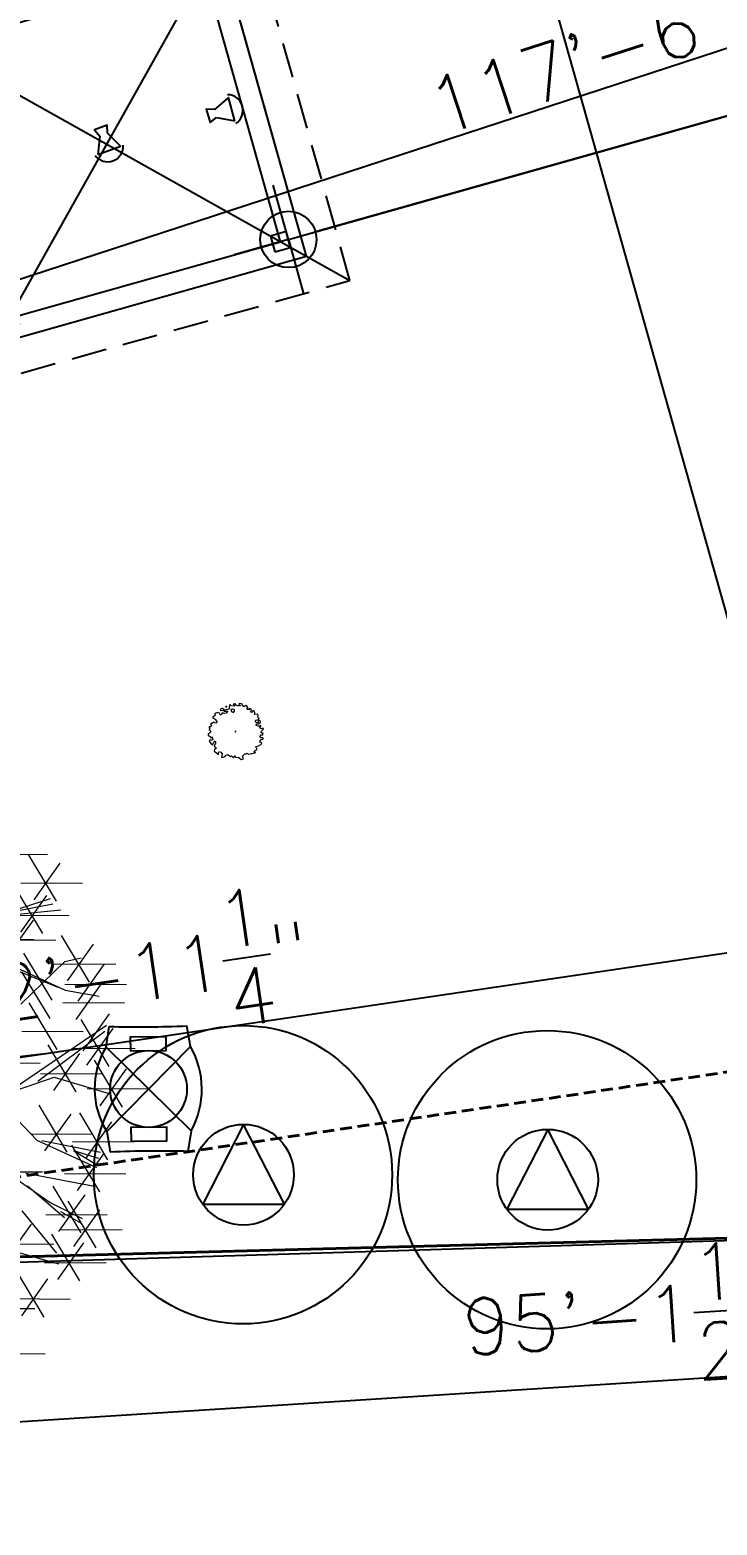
# Model space of a CAD drawing. Extents: x 2080 to 102399, y 2071 to 93424.
# Drawn here: x 77213 to 77506, y 74606 to 75243 of the extents above; entities that cross this region are included whole.
import ezdxf

# ---------------------------------------------------------------- set-up
doc = ezdxf.new("R2010")
doc.units = 0
doc.header["$LTSCALE"] = 20
doc.header["$MEASUREMENT"] = 0
doc.header["$PDMODE"] = 34
doc.header["$PDSIZE"] = 5
doc.linetypes.add('HIDDEN', pattern=[0.375, 0.25, -0.125])
for name, color, linetype in [('DIMLINE', 254, 'Continuous'), ('ELEC', 11, 'Continuous'), ('PLANTS', 3, 'Continuous'), ('proposed tree', 3, 'Continuous')]:
    doc.layers.add(name, color=color, linetype=linetype)
for name, color, linetype, lineweight in [('fence', 13, 'FENCELINE2', 40), ('sappotta', 114, 'Continuous', 5), ('tree', 60, 'Continuous', 0)]:
    doc.layers.add(name, color=color, linetype=linetype, lineweight=lineweight)
doc.styles.add('STYLE1', font='romans.shx')
doc.linetypes.add('FENCELINE2', pattern='A,0.25,-0.1,[132,ltypeshp.shx,S=0.1,R=0,X=-0.1,Y=0],-0.1,1', length=1.45)
doc.dimstyles.get("Standard").update_dxf_attribs({"dimtxt": 24, "dimasz": 12, "dimexe": 0.18, "dimexo": 0.0625, "dimgap": 0, "dimtad": 1, "dimzin": 1, "dimdsep": 46, "dimlunit": 4, "dimtxsty": 'STYLE1', "dimblk": 'BLK', "dimcen": 0, "dimse1": 1, "dimse2": 1, "dimclrt": 3, "dimazin": 0, "dimtfac": 1, "dimtix": 1, "dimtmove": 2, "dimatfit": 3, "dimldrblk": 'BLK', "dimfxl": 1, "dimtolj": 1, "dimtzin": 0, "dimarcsym": 0})

# ---------------------------------------------------------------- blocks, each defined once
blk = doc.blocks.new('NEEM')
at = {"layer": 'sappotta', "linetype": 'Continuous'}
for p, q in [((-0.892, 0.613), (-0.923, 0.594)), ((-0.85, 0.638), (-0.892, 0.613)), ((-0.818, 0.692), (-0.85, 0.638)), ((-0.783, 0.757), (-0.83, 0.729)), ((-0.83, 0.729), (-0.826, 0.714)), ((-0.826, 0.714), (-0.818, 0.692)), ((-0.749, 0.774), (-0.783, 0.757)), ((-0.717, 0.789), (-0.749, 0.774)), ((-0.689, 0.772), (-0.717, 0.789)), ((-0.638, 0.758), (-0.689, 0.772)), ((-0.598, 0.672), (-0.638, 0.758)), ((-0.517, 0.963), (-0.614, 0.901)), ((-0.614, 0.901), (-0.589, 0.87)), ((-0.562, 0.699), (-0.598, 0.672)), ((-0.589, 0.87), (-0.494, 0.884)), ((-0.533, 0.776), (-0.562, 0.699)), ((-0.452, 0.75), (-0.533, 0.776)), ((-0.521, 0.945), (-0.521, 0.945)), ((-0.449, 0.913), (-0.521, 0.945)), ((-0.494, 0.884), (-0.449, 0.913)), ((-0.415, 0.884), (-0.459, 0.839)), ((-0.459, 0.839), (-0.303, 0.837)), ((-0.361, 0.762), (-0.452, 0.75)), ((-0.32, 0.906), (-0.415, 0.884)), ((-0.359, 1.043), (-0.396, 1.016)), ((-0.396, 1.016), (-0.345, 1.011)), ((-0.303, 0.837), (-0.361, 0.762)), ((-0.345, 1.011), (-0.34, 1.039)), ((-0.23, 0.935), (-0.32, 0.906)), ((-0.213, 1.092), (-0.242, 1.007)), ((-0.242, 1.007), (-0.23, 0.935)), ((-0.191, 1.099), (-0.213, 1.092)), ((-0.177, 1.048), (-0.191, 1.099)), ((-0.043, 1.039), (-0.177, 1.048)), ((-0.108, 0.922), (-0.177, 0.872)), ((-0.177, 0.872), (-0.139, 0.809)), ((-0.139, 0.809), (-0.067, 0.78)), ((-0.027, 0.908), (-0.108, 0.922)), ((0.003, 1.132), (-0.083, 1.127)), ((-0.083, 1.127), (-0.023, 1.083)), ((-0.067, 0.78), (-0.034, 0.839)), ((-0.023, 1.083), (-0.043, 1.039)), ((-0.034, 0.839), (-0.027, 0.908)), ((0.03, 1.077), (0.003, 1.132)), ((0.114, 1.043), (0.03, 1.077)), ((0.216, 1.072), (0.114, 1.043)), ((0.162, 1.144), (0.142, 1.112)), ((0.142, 1.112), (0.216, 1.072)), ((0.283, 1.13), (0.162, 1.144)), ((0.267, 1.123), (0.283, 1.13)), ((0.351, 1.016), (0.267, 1.123)), ((0.421, 1.063), (0.351, 1.016)), ((0.473, 1.03), (0.421, 1.063)), ((0.472, 0.942), (0.501, 0.982)), ((0.483, 0.908), (0.472, 0.942)), ((0.501, 0.982), (0.473, 1.03)), ((0.581, 0.9), (0.483, 0.908)), ((0.551, 0.95), (0.581, 0.9)), ((0.627, 0.928), (0.551, 0.95)), ((0.616, 0.806), (0.654, 0.87)), ((0.66, 0.788), (0.616, 0.806)), ((0.654, 0.87), (0.627, 0.928)), ((0.715, 0.86), (0.66, 0.788)), ((0.762, 0.844), (0.715, 0.86)), ((0.783, 0.779), (0.762, 0.844)), ((0.776, 0.704), (0.783, 0.779)), ((0.888, 0.723), (0.776, 0.704)), ((0.924, 0.679), (0.888, 0.723)), ((0.913, 0.591), (0.924, 0.679)), ((-1.023, 0.208), (-1.062, 0.182)), ((-1.062, 0.182), (-1.02, 0.162)), ((-1.02, 0.162), (-1.049, 0.084)), ((-1.049, 0.084), (-1.017, 0.059)), ((-0.978, 0.229), (-1.023, 0.208)), ((-1.017, 0.059), (-0.991, -0.002)), ((-0.96, 0.366), (-0.994, 0.31)), ((-0.994, 0.31), (-0.961, 0.275)), ((-0.961, 0.275), (-0.978, 0.229)), ((-0.935, 0.345), (-0.96, 0.366)), ((-0.908, 0.372), (-0.935, 0.345)), ((-0.923, 0.594), (-0.895, 0.555)), ((-0.87, 0.389), (-0.908, 0.372)), ((-0.895, 0.555), (-0.868, 0.54)), ((-0.846, 0.386), (-0.87, 0.389)), ((-0.868, 0.54), (-0.818, 0.517)), ((-0.821, 0.367), (-0.846, 0.386)), ((-0.788, 0.359), (-0.821, 0.367)), ((-0.818, 0.517), (-0.752, 0.44)), ((-0.757, 0.361), (-0.788, 0.359)), ((-0.735, 0.394), (-0.757, 0.361)), ((-0.752, 0.44), (-0.735, 0.394)), ((0.02, 0.041), (-0.009, 0.024)), ((-0.009, 0.024), (0, 0)), ((0, 0), (0.014, 0.011)), ((0.014, 0.011), (0.027, 0.031)), ((0.804, 0.415), (0.84, 0.475)), ((0.86, 0.367), (0.804, 0.415)), ((0.829, 0.259), (0.888, 0.326)), ((0.838, 0.262), (0.829, 0.259)), ((0.931, 0.228), (0.838, 0.262)), ((0.84, 0.475), (0.934, 0.5)), ((0.933, 0.378), (0.86, 0.367)), ((0.888, 0.326), (0.93, 0.332)), ((0.917, 0.437), (0.904, 0.404)), ((0.904, 0.404), (0.933, 0.378)), ((0.964, 0.541), (0.913, 0.591)), ((0.942, 0.471), (0.917, 0.437)), ((0.93, 0.332), (1.018, 0.389)), ((0.962, 0.217), (0.931, 0.228)), ((0.934, 0.5), (0.964, 0.541)), ((1.014, 0.439), (0.942, 0.471)), ((1.025, 0.259), (0.962, 0.217)), ((0.996, 0.16), (1.025, 0.259)), ((1.046, 0.129), (0.996, 0.16)), ((1.018, 0.389), (1.014, 0.439)), ((1.029, 0.011), (1.074, 0.049)), ((1.074, -0.047), (1.029, 0.011)), ((1.109, 0.149), (1.046, 0.129)), ((1.074, 0.049), (1.137, 0.114)), ((1.137, 0.114), (1.109, 0.149)), ((-1.097, -0.077), (-1.098, -0.14)), ((-1.098, -0.14), (-1.044, -0.173)), ((-1.048, -0.062), (-1.097, -0.077)), ((-1.025, -0.325), (-1.052, -0.378)), ((-1.052, -0.378), (-0.982, -0.471)), ((-0.991, -0.002), (-1.048, -0.062)), ((-1.044, -0.173), (-1.007, -0.185)), ((-0.953, -0.336), (-1.025, -0.325)), ((-1.007, -0.185), (-0.992, -0.244)), ((-0.992, -0.244), (-0.937, -0.198)), ((-0.982, -0.471), (-0.91, -0.516)), ((-0.902, -0.318), (-0.953, -0.336)), ((-0.937, -0.198), (-0.93, -0.213)), ((-0.93, -0.213), (-0.902, -0.318)), ((-0.91, -0.516), (-0.888, -0.446)), ((-0.888, -0.446), (-0.848, -0.411)), ((-0.803, -0.452), (-0.853, -0.576)), ((-0.853, -0.576), (-0.797, -0.619)), ((-0.848, -0.411), (-0.837, -0.355)), ((-0.837, -0.355), (-0.803, -0.383)), ((-0.803, -0.383), (-0.803, -0.452)), ((0.826, -0.591), (0.943, -0.565)), ((0.887, -0.704), (0.826, -0.591)), ((0.943, -0.565), (1.032, -0.503)), ((0.992, -0.411), (1.004, -0.349)), ((1.066, -0.443), (0.992, -0.411)), ((1.004, -0.349), (1.045, -0.311)), ((1.007, -0.166), (1.046, -0.114)), ((1.016, -0.234), (1.007, -0.166)), ((1.11, -0.243), (1.016, -0.234)), ((1.032, -0.503), (1.061, -0.484)), ((1.045, -0.311), (1.083, -0.306)), ((1.046, -0.114), (1.1, -0.129)), ((1.061, -0.484), (1.066, -0.443)), ((1.129, -0.047), (1.074, -0.047)), ((1.083, -0.306), (1.137, -0.273)), ((1.1, -0.129), (1.129, -0.047)), ((1.137, -0.273), (1.11, -0.243)), ((-0.844, -0.71), (-0.852, -0.77)), ((-0.852, -0.77), (-0.758, -0.838)), ((-0.766, -0.668), (-0.844, -0.71)), ((-0.797, -0.619), (-0.766, -0.668)), ((-0.758, -0.838), (-0.675, -0.912)), ((-0.676, -0.836), (-0.649, -0.791)), ((-0.675, -0.912), (-0.676, -0.836)), ((-0.649, -0.791), (-0.582, -0.82)), ((-0.582, -0.82), (-0.534, -0.881)), ((-0.534, -0.881), (-0.554, -1.025)), ((-0.554, -1.025), (-0.486, -1.015)), ((-0.486, -1.015), (-0.413, -0.988)), ((-0.413, -0.988), (-0.401, -0.955)), ((-0.401, -0.955), (-0.302, -0.907)), ((-0.302, -0.907), (-0.286, -0.926)), ((-0.286, -0.926), (-0.197, -0.986)), ((-0.197, -0.986), (-0.157, -0.969)), ((-0.157, -0.969), (-0.078, -1.049)), ((-0.078, -1.049), (-0.006, -0.96)), ((-0.006, -0.96), (0.006, -1.017)), ((0.006, -1.017), (0.139, -1.026)), ((0.139, -1.026), (0.236, -1.115)), ((0.236, -1.115), (0.314, -1.096)), ((0.287, -0.982), (0.327, -0.932)), ((0.324, -1.046), (0.287, -0.982)), ((0.314, -1.096), (0.324, -1.046)), ((0.327, -0.932), (0.391, -0.879)), ((0.391, -0.879), (0.423, -0.897)), ((0.423, -0.897), (0.47, -0.86)), ((0.47, -0.86), (0.543, -0.896)), ((0.543, -0.896), (0.652, -0.871)), ((0.652, -0.871), (0.68, -0.867)), ((0.68, -0.867), (0.834, -0.828)), ((0.751, -0.797), (0.797, -0.747)), ((0.834, -0.828), (0.751, -0.797)), ((0.797, -0.747), (0.887, -0.704))]:
    blk.add_line(p, q, dxfattribs=at)
blk = doc.blocks.new('A$C1AD445BE')
at = {"color": 2}
for p, q in [((-62.92, -100.76), (62.92, 100.76)), ((-100.76, 62.92), (100.76, -62.92))]:
    blk.add_line(p, q, dxfattribs=at)
at = {"color": 7, "linetype": 'HIDDEN', "ltscale": 3}
blk.add_lwpolyline([(-62.92, -100.76), (100.76, -62.92), (62.92, 100.76), (-100.76, 62.92)], close=True, dxfattribs=at)
for points in [[(-51.69, -82.77), (82.77, -51.69), (51.69, 82.77), (-82.77, 51.69)], [(42.32, 67.77), (49.14, 69.35), (47.57, 76.17), (40.75, 74.59)], [(-74.59, 40.75), (-67.77, 42.32), (-69.35, 49.14), (-76.17, 47.57)], [(69.35, -49.14), (76.17, -47.57), (74.59, -40.75), (67.77, -42.32)], [(-47.57, -76.17), (-40.75, -74.59), (-42.32, -67.77), (-49.14, -69.35)]]:
    blk.add_lwpolyline(points, close=True)
at = {"color": 2}
blk.add_lwpolyline([(-44.94, -71.97), (71.97, -44.94), (44.94, 71.97), (-71.97, 44.94)], close=True, dxfattribs=at)
blk = doc.blocks.new('A$C4E146F9B')
at = {"layer": 'tree', "linetype": 'ByBlock', "extrusion": (0.001385, -0.003954, 0.999991)}
for p, q in [((31, 36.17, 0.1), (40.65, 36.11, 0.09)), ((42.05, 28.77, 0.06), (37.66, 36.11, 0.09)), ((38.57, 28.98, 0.06), (42.66, 34.74, 0.08)), ((39.95, 23.71, 0.04), (35.56, 31.05, 0.07)), ((36.5, 31.66, 0.07), (46.15, 31.6, 0.06)), ((32.95, 26.6, 0.06), (41.13, 29.21, 0.06)), ((41.49, 28.31, 0.05), (34.77, 27.02, 0.06)), ((36.47, 23.92, 0.04), (40.56, 29.68, 0.06)), ((32.8, 26.45, 0.06), (42.77, 27.44, 0.05)), ((34.36, 20.05, 0.03), (38.45, 25.81, 0.05)), ((34.4, 26.59, 0.06), (44.05, 26.54, 0.04)), ((42.35, 15.24, 0), (26.27, 21.78, 0.05)), ((28.1, 21.88, 0.05), (43.44, 14.83, 0)), ((28.92, 22.83, 0.05), (38.57, 22.78, 0.04)), ((32.29, 22.73, 0.05), (41.94, 22.67, 0.03)), ((47.26, 16.06, 0), (42.86, 23.4, 0.03)), ((43.78, 16.27, 0), (47.87, 22.03, 0.02)), ((36.47, 12.61, 0), (43.36, 19.3, 0.02)), ((41.37, 13.28, 0), (36.97, 20.62, 0.03)), ((41.71, 18.94, 0.02), (51.36, 18.89, 0)), ((43.36, 19.3, 0.02), (45.95, 19.9, 0.02)), ((45.46, 13.11, -0.01), (49.55, 18.87, 0.01)), ((41.06, 10.37, -0.02), (36.66, 17.71, 0.02)), ((43.39, 15.79, 0), (53.04, 15.73, -0.01)), ((43.44, 14.83, 0), (48.74, 13.89, -0.01)), ((45.15, 10.2, -0.02), (49.24, 15.96, -0.01)), ((42.17, 5.5, -0.04), (37.78, 12.84, 0)), ((43.08, 12.88, -0.01), (52.73, 12.82, -0.02)), ((50.32, 2.86, -0.06), (45.92, 10.2, -0.02)), ((46.27, 5.33, -0.04), (50.36, 11.09, -0.03)), ((35.62, -0.39, -0.05), (49.91, 9.32, -0.03)), ((36.62, 8.38, -0.02), (46.27, 8.32, -0.03)), ((39.12, 0.56, -0.05), (49.65, 8.37, -0.04)), ((46.84, 3.07, -0.05), (50.93, 8.82, -0.04)), ((30.92, 3.82, -0.03), (39.81, 4.91, -0.04)), ((45.13, -1.1, -0.07), (40.74, 6.24, -0.03)), ((41.65, -0.89, -0.06), (45.74, 4.87, -0.04)), ((44.77, 5.74, -0.04), (54.42, 5.69, -0.05)), ((29.88, 3.44, -0.03), (39.53, 3.39, -0.04)), ((52.41, -3.5, -0.09), (48.01, 3.84, -0.05)), ((48.93, -3.29, -0.08), (53.02, 2.47, -0.06)), ((35.8, -0.85, -0.05), (41.71, 1.17, -0.05)), ((39.58, 1.78, -0.05), (49.23, 1.73, -0.06)), ((41.71, 1.17, -0.05), (50.48, -1.45, -0.08)), ((46.86, -0.61, -0.07), (56.51, -0.67, -0.08)), ((32.94, -2.39, -0.06), (39, -8.69, -0.09)), ((43.74, -10.57, -0.1), (39.35, -3.23, -0.07)), ((40.26, -10.37, -0.1), (44.35, -4.61, -0.08)), ((50.14, -11.77, -0.12), (45.75, -4.43, -0.08)), ((46.66, -11.56, -0.11), (50.75, -5.81, -0.09)), ((38.19, -7.69, -0.08), (47.84, -7.74, -0.1)), ((39, -8.69, -0.09), (48.32, -12.98, -0.12)), ((48.96, -10.62, -0.11), (39.77, -8.81, -0.09)), ((44.59, -8.89, -0.1), (54.24, -8.94, -0.11)), ((48.86, -16.8, -0.13), (44.47, -9.46, -0.1)), ((48.71, -11.57, -0.11), (44.79, -10.38, -0.1)), ((44.79, -10.38, -0.1), (48.61, -12.65, -0.12)), ((45.38, -16.6, -0.13), (49.47, -10.84, -0.11)), ((30.22, -13.62, -0.1), (39.87, -13.68, -0.11)), ((32.57, -12.58, -0.09), (41.06, -18.45, -0.13)), ((37.27, -13.88, -0.11), (48.01, -15.93, -0.13)), ((43.31, -13.92, -0.12), (52.96, -13.97, -0.13)), ((37.52, -15.87, -0.11), (43.34, -20.81, -0.14)), ((45.94, -23.22, -0.16), (41.55, -15.88, -0.12)), ((41.06, -18.45, -0.13), (46.12, -20.96, -0.15)), ((42.46, -23.02, -0.15), (46.55, -17.26, -0.13)), ((48.28, -25.6, -0.17), (43.89, -18.26, -0.13)), ((36.66, -19.77, -0.13), (42.09, -26.42, -0.16)), ((40.39, -20.34, -0.14), (50.04, -20.39, -0.15)), ((42.68, -19.9, -0.14), (46.02, -21.74, -0.15)), ((44.8, -25.39, -0.16), (48.89, -19.63, -0.15)), ((34.08, -27.62, -0.16), (38.17, -21.86, -0.14)), ((45.75, -30.76, -0.19), (41.35, -23.42, -0.15)), ((42.73, -22.72, -0.15), (52.38, -22.77, -0.16)), ((32.01, -24.94, -0.14), (41.66, -24.99, -0.16)), ((33.76, -25.65, -0.15), (42.36, -28.1, -0.17)), ((42.27, -30.56, -0.18), (46.36, -24.8, -0.16)), ((40.2, -27.88, -0.17), (49.85, -27.94, -0.18)), ((40.11, -36.43, -0.2), (35.72, -29.09, -0.16)), ((36.64, -36.22, -0.19), (40.73, -30.46, -0.18)), ((29, -35.06, -0.18), (38.65, -35.11, -0.19)), ((34.57, -33.54, -0.18), (44.22, -33.6, -0.19)), ((30.63, -42.12, -0.21), (40.28, -42.17, -0.22))]:
    blk.add_line(p, q, dxfattribs=at)
blk = doc.blocks.new('A$C146B49D5')
at = {"layer": 'PLANTS', "linetype": 'Continuous', "ltscale": 0.5}
blk.add_lwpolyline([(0, 42.9), (-34.8, -25.1), (34.8, -25.1), (0, 42.9)], dxfattribs=at)
for centre, radius in [((-0.5, 0), 127.1), ((0, 0), 42.9)]:
    blk.add_circle(centre, radius, dxfattribs=at)
blk = doc.blocks.new('FOCUSLGT')
for points in [[(-4.27, 0), (4.27, 0), (1.49, 5.92)], [(-1.38, 5.92), (-4.27, 0)], [(1.49, 5.92), (2.44, 8.67), (-2.44, 8.67), (-1.38, 5.92)]]:
    blk.add_lwpolyline(points)
blk = doc.blocks.new('A$C085F24DD')
at = {"layer": 'ELEC', "linetype": 'Continuous', "ltscale": 0.5}
blk.add_arc((32, 33.5), 33.5, 197.1091, 342.8909, dxfattribs=at)
at = {"layer": 'ELEC', "xscale": 6, "yscale": 6, "zscale": 6}
blk.add_blockref('FOCUSLGT', (32, 23.7), dxfattribs=at)
blk = doc.blocks.new('BLK')
for q in [(0, 2), (-2, 0), (0, -2), (2, 0)]:
    blk.add_line((0, 0), q)
blk.add_circle((0, 0), 1)
blk = doc.blocks.new('*D359')
at = {"layer": 'Defpoints', "color": 0, "ltscale": 0.5, "transparency": 16777216}
for p in [(77947.29, 75329.55), (77323.6, 75153.99), (77323.6, 75153.99)]:
    blk.add_point(p, dxfattribs=at)
at = {"layer": 'DIMLINE', "color": 0, "lineweight": -2, "ltscale": 0.5, "transparency": 16777216}
blk.add_line((77935.73, 75326.3), (77335.16, 75157.24), dxfattribs=at)
at = {"layer": 'DIMLINE', "color": 0, "lineweight": -2, "ltscale": 0.5, "transparency": 16777216, "xscale": 12, "yscale": 12, "zscale": 12}
for p, rotation in [((77947.29, 75329.55), 15.72168263766746), ((77323.6, 75153.99), 195.7216826376675)]:
    blk.add_blockref('BLK', p, dxfattribs=dict(at, rotation=rotation))
at = {"layer": 'DIMLINE', "color": 3, "ltscale": 0.5, "transparency": 16777216, "insert": (77631.57, 75255.52), "char_height": 24, "attachment_point": 5, "rotation": 15.72168, "style": 'STYLE1'}
blk.add_mtext('\\A1;54\'-0"', dxfattribs=at)
blk = doc.blocks.new('A$C74600891')
at = {"layer": 'ELEC', "linetype": 'Continuous', "ltscale": 0.5}
for p, q in [((27.73, 56.42), (34.48, 62.18)), ((27.73, 56.42), (32.02, 5.75)), ((55.21, 33.23), (59.74, 40.85)), ((4.53, 28.94), (55.21, 33.23)), ((4.53, 28.94), (0, 21.32)), ((32.02, 5.75), (25.27, 0))]:
    blk.add_line(p, q, dxfattribs=at)
for points in [[(50, 43.1), (38.33, 52.95), (34.59, 48.52), (46.26, 38.67)], [(9.74, 19.07), (21.41, 9.22), (25.15, 13.66), (13.48, 23.51)]]:
    blk.add_lwpolyline(points, close=True, dxfattribs=at)
blk.add_circle((29.87, 31.09), 16.36, dxfattribs=at)
for centre, radius, start, end in [((398.53, 467.94), 545.14, 228.10087, 231.57608), ((38.6, 23.72), 34.46, 108.39039, 171.28656), ((19.2, 40.09), 36.66, 290.46548, 349.21148), ((-338.79, -405.76), 545.14, 48.10087, 51.57608)]:
    blk.add_arc(centre, radius, start, end, dxfattribs=at)
blk = doc.blocks.new('*D383')
at = {"layer": 'Defpoints', "color": 0, "ltscale": 0.5, "transparency": 16777216}
for p in [(78031.92, 74781.07), (76892.73, 74707.69), (78036.91, 74703.54)]:
    blk.add_point(p, dxfattribs=at)
at = {"layer": 'DIMLINE', "color": 0, "lineweight": -2, "ltscale": 0.5, "transparency": 16777216}
blk.add_line((76909.7, 74630.94), (78024.94, 74702.77), dxfattribs=at)
at = {"layer": 'DIMLINE', "color": 0, "lineweight": -2, "ltscale": 0.5, "transparency": 16777216, "xscale": 12, "yscale": 12, "zscale": 12}
for p, rotation in [((78036.91, 74703.54), 3.685278067699358), ((76897.72, 74630.16), 183.6852780676994)]:
    blk.add_blockref('BLK', p, dxfattribs=dict(at, rotation=rotation))
at = {"layer": 'DIMLINE', "color": 3, "ltscale": 0.5, "transparency": 16777216, "insert": (77465.52, 74694.79), "char_height": 24, "attachment_point": 5, "rotation": 3.68528, "style": 'STYLE1'}
blk.add_mtext('\\A1;95\'-1{\\H1.000000x;\\S1/2;}"', dxfattribs=at)
blk = doc.blocks.new('*D384')
at = {"layer": 'Defpoints', "color": 0, "ltscale": 0.5, "transparency": 16777216}
for p in [(77632.6, 74868.16), (77639.96, 74818.37), (76892.79, 74707.87)]:
    blk.add_point(p, dxfattribs=at)
at = {"layer": 'DIMLINE', "color": 0, "lineweight": -2, "ltscale": 0.5, "transparency": 16777216}
blk.add_line((76897.29, 74759.42), (77620.73, 74866.41), dxfattribs=at)
at = {"layer": 'DIMLINE', "color": 0, "lineweight": -2, "ltscale": 0.5, "transparency": 16777216, "xscale": 12, "yscale": 12, "zscale": 12}
for p, rotation in [((77632.6, 74868.16), 8.412406789547633), ((76885.42, 74757.66), 188.4124067895477)]:
    blk.add_blockref('BLK', p, dxfattribs=dict(at, rotation=rotation))
at = {"layer": 'DIMLINE', "color": 3, "ltscale": 0.5, "transparency": 16777216, "insert": (77254.91, 74840.61), "char_height": 24, "attachment_point": 5, "rotation": 8.41241, "style": 'STYLE1'}
blk.add_mtext('\\A1;62\'-11{\\H1.000000x;\\S1/4;}"', dxfattribs=at)
blk = doc.blocks.new('*D389')
at = {"layer": 'Defpoints', "color": 0, "ltscale": 0.5, "transparency": 16777216}
for p in [(78123.42, 75435.46), (76783.07, 74997.89), (76783.07, 74997.89)]:
    blk.add_point(p, dxfattribs=at)
at = {"layer": 'DIMLINE', "color": 0, "lineweight": -2, "ltscale": 0.5, "transparency": 16777216}
blk.add_line((78112.01, 75431.74), (76794.48, 75001.61), dxfattribs=at)
at = {"layer": 'DIMLINE', "color": 0, "lineweight": -2, "ltscale": 0.5, "transparency": 16777216, "xscale": 12, "yscale": 12, "zscale": 12}
for p, rotation in [((78123.42, 75435.46), 18.07999515300502), ((76783.07, 74997.89), 198.0799951530051)]:
    blk.add_blockref('BLK', p, dxfattribs=dict(at, rotation=rotation))
at = {"layer": 'DIMLINE', "color": 3, "ltscale": 0.5, "transparency": 16777216, "insert": (77448.81, 75230.26), "char_height": 24, "attachment_point": 5, "rotation": 18.08, "style": 'STYLE1'}
blk.add_mtext('\\A1;117\'-6"', dxfattribs=at)
blk = doc.blocks.new('*D391')
at = {"layer": 'Defpoints', "color": 0, "ltscale": 0.5, "transparency": 16777216}
for p in [(76989.71, 77129.3), (76915.45, 77108.41), (77639.93, 74818.39)]:
    blk.add_point(p, dxfattribs=at)
at = {"layer": 'DIMLINE', "color": 0, "lineweight": -2, "ltscale": 0.5, "transparency": 16777216}
blk.add_line((77562.42, 74809.04), (76918.7, 77096.86), dxfattribs=at)
at = {"layer": 'DIMLINE', "color": 0, "lineweight": -2, "ltscale": 0.5, "transparency": 16777216, "xscale": 12, "yscale": 12, "zscale": 12}
for p, rotation in [((76915.45, 77108.41), 105.7149267986543), ((77565.67, 74797.49), 285.7149267986543)]:
    blk.add_blockref('BLK', p, dxfattribs=dict(at, rotation=rotation))
at = {"layer": 'DIMLINE', "color": 3, "ltscale": 0.5, "transparency": 16777216, "insert": (77267.51, 75960.53), "char_height": 24, "attachment_point": 5, "rotation": 285.71493, "style": 'STYLE1'}
blk.add_mtext('\\A1;200\'-0{\\H1.000000x;\\S3/4;}"', dxfattribs=at)

msp = doc.modelspace()

# ---------------------------------------------------------------- linework, layer by layer
at = {"layer": 'DIMLINE', "ltscale": 0.5}
for p, q in [((77323.604, 75153.989), (77947.286, 75329.552)), ((77331.337, 75146.816), (77293.944, 75279.653))]:
    msp.add_line(p, q, dxfattribs=at)
msp.add_lwpolyline([(76081.039, 76873.63), (78213.916, 77446.883), (78353.645, 77003.273), (78007.044, 76902.691), (77729.329, 76453.659), (77732.942, 75926.47), (77958.239, 75640.896), (78115.305, 75605.183), (78128.239, 75334.577), (78536.034, 75355.817), (78195.912, 74748.398), (76897.15, 74708.597), (76081.039, 76873.63)], dxfattribs=at)
at = {"layer": 'fence', "linetype": 'HIDDEN'}
msp.add_line((77639.931, 74818.387), (76892.847, 74707.961), dxfattribs=at)
at = {"layer": 'fence', "linetype": 'Continuous'}
msp.add_line((76891.695, 74712.091), (78158.346, 74745.548), dxfattribs=at)

# ---------------------------------------------------------------- block references
at = {"linetype": 'Continuous', "ltscale": 0.5, "rotation": 2.705612253858656}
msp.add_blockref('A$C1AD445BE', (77246.222, 75194.538), dxfattribs=at)
at = {"color": 2, "xscale": 10.56447422475321, "yscale": 10.56447422475321, "zscale": 10.56447422475321}
msp.add_blockref('NEEM', (77300.966, 74944.155), dxfattribs=at)
at = {"layer": 'ELEC', "linetype": 'Continuous', "ltscale": 0.5}
for p, xscale, yscale, zscale, rotation in [((77305.713, 75204.63), 0.2000000000051022, 0.2000000000051022, 0.2000000000051022, 105.721682639585), ((77242.837, 75185.319), 0.2000000000077057, 0.2000000000077057, 0.2000000000077057, 20.00000000140435)]:
    msp.add_blockref('A$C085F24DD', p, dxfattribs=dict(at, xscale=xscale, yscale=yscale, zscale=zscale, rotation=rotation))
at = {"layer": 'ELEC', "ltscale": 0.5, "rotation": 40.63269098036942}
msp.add_blockref('A$C74600891', (77261.602, 74748.99, -0.217), dxfattribs=at)
at = {"layer": 'proposed tree', "xscale": 2.717590145097347, "yscale": 2.717590145097347, "zscale": 2.717590145097347}
msp.add_blockref('A$C4E146F9B', (77110.458, 74793.85, 0.003), dxfattribs=at)
at = {"layer": 'proposed tree', "linetype": 'Continuous', "ltscale": 0.5, "xscale": 0.5, "yscale": 0.5, "zscale": 0.5}
for p in [(77304.5, 74755.493), (77434.079, 74753.372)]:
    msp.add_blockref('A$C146B49D5', p, dxfattribs=at)

# ---------------------------------------------------------------- dimensions: what is measured, and where the dimension line sits
at = {"layer": 'DIMLINE', "ltscale": 0.5}
for p1, p2, distance, override, picture, middle in [((77639.931, 74818.387), (76989.713, 77129.303), 77.147, {"dimfxl": 0.25, "dimarcsym": 1}, '*D391', (77267.512, 75960.534)), ((78123.417, 75435.465), (76783.072, 74997.89), 0, {"dimfxl": 0.25, "dimarcsym": 1}, '*D389', (77448.811, 75230.258)), ((77947.286, 75329.552), (77323.604, 75153.989), 0, {"dimfxl": 0.18, "dimarcsym": 1}, '*D359', (77631.574, 75255.522)), ((76892.786, 74707.868), (77639.962, 74818.367), 50.335, {"dimfxl": 0.25, "dimarcsym": 1}, '*D384', (77254.914, 74840.61)), ((76892.727, 74707.693), (78031.919, 74781.068), -77.689, {"dimfxl": 0.25, "dimarcsym": 1}, '*D383', (77465.516, 74694.794))]:
    dim = msp.add_aligned_dim(p1=p1, p2=p2, distance=distance, dimstyle='Standard', override=override, dxfattribs=at)
    dim.commit()
    dim.dimension.update_dxf_attribs({"geometry": picture, "text_midpoint": middle})

doc.saveas('drawing.dxf')
